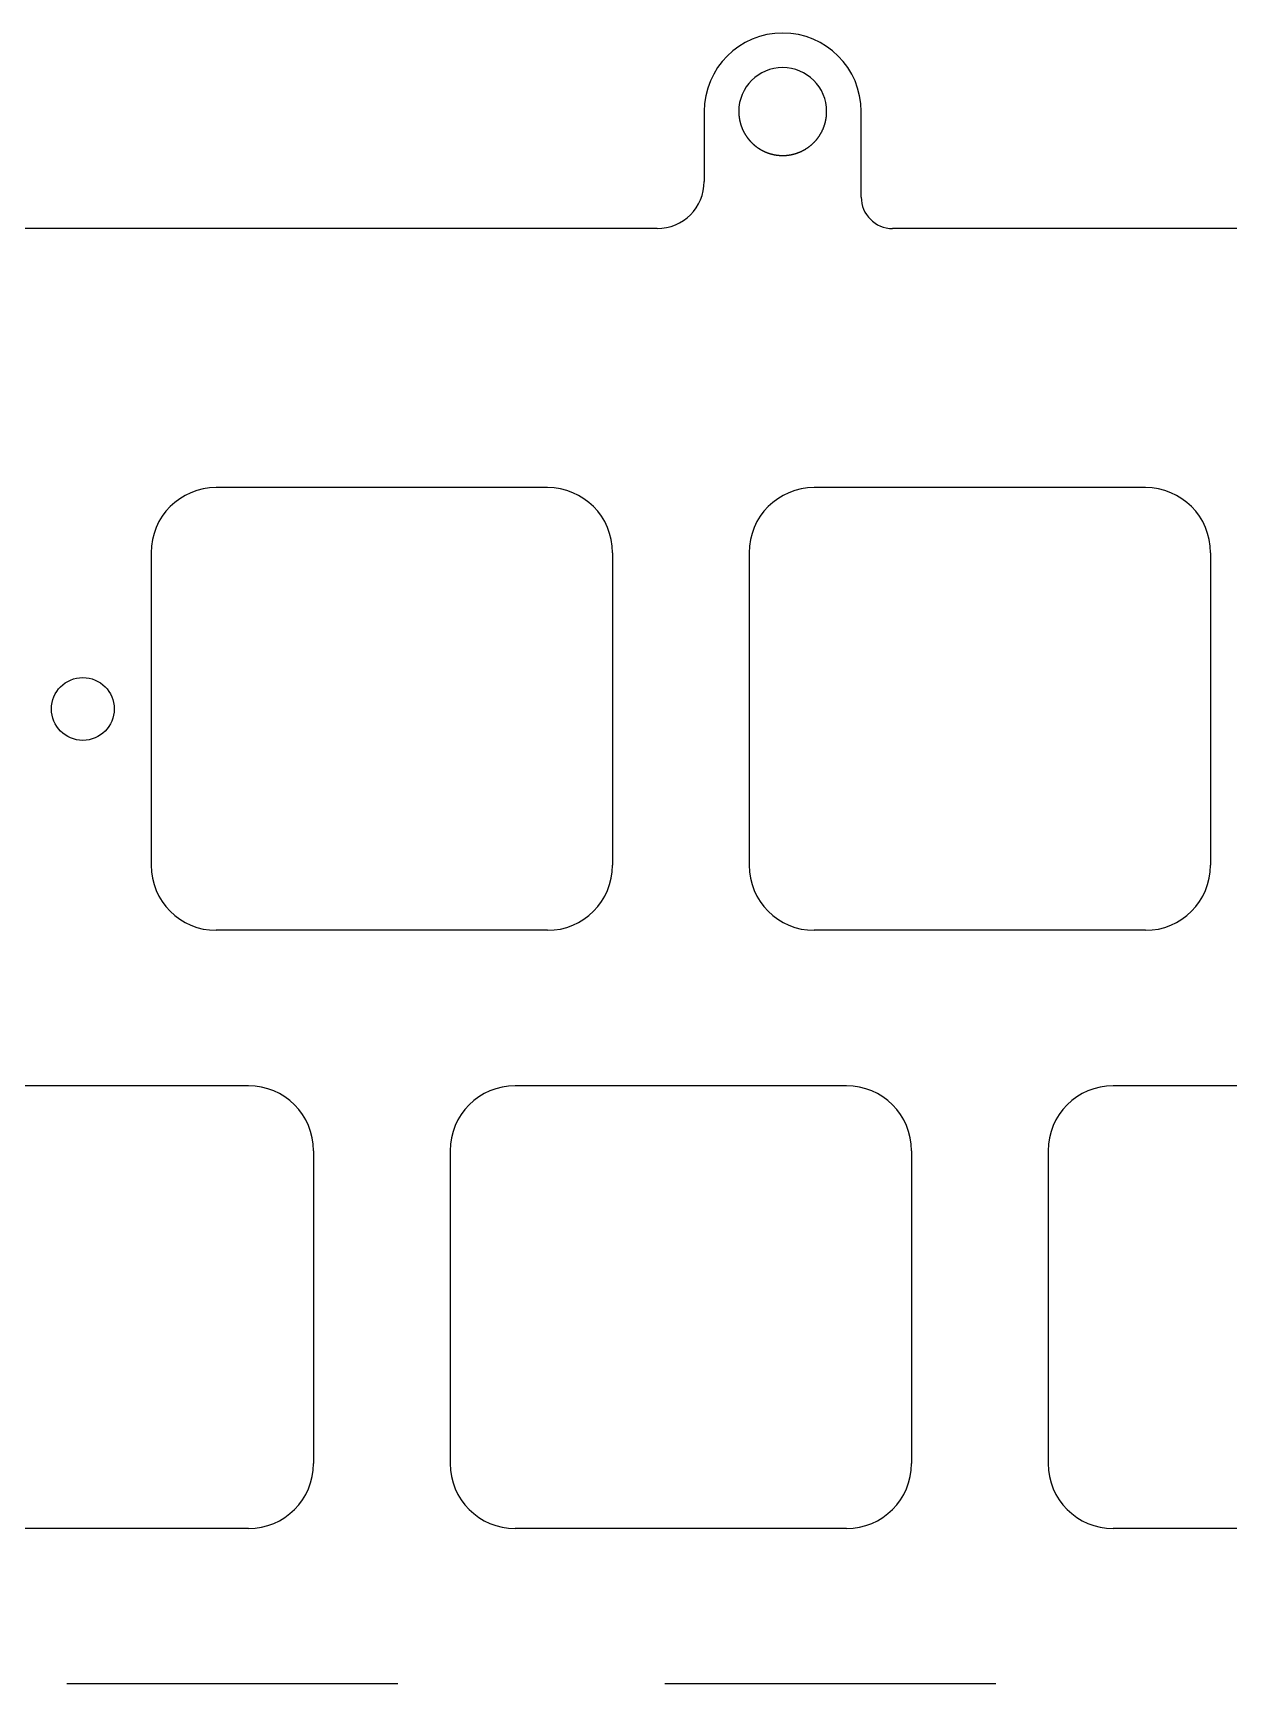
# Model space of a CAD drawing. Header units: millimetres. Extents: x -10 to 277, y -93 to 22.
# Drawn here: x 27 to 65.1, y -31 to 21.5 of the extents above; entities that cross this region are included whole.
import ezdxf

# ---------------------------------------------------------------- set-up
doc = ezdxf.new("R2010")
doc.units = ezdxf.units.MM
doc.layers.add('Edge.Cuts', color=53, linetype='CONTINUOUS', true_color=0xc8a339)

msp = doc.modelspace()

# ---------------------------------------------------------------- linework, layer by layer
at = {"layer": 'Edge.Cuts', "linetype": 'CONTINUOUS'}
for p, q in [((48.3705, 19.025023), (48.3705, 16.8)), ((49.4705, 19.025023), (49.47051, 19.019647)), ((49.47051, 19.019647), (49.47054, 19.01425)), ((49.47054, 19.01425), (49.470591, 19.008887)), ((49.470591, 19.008887), (49.470661, 19.003504)), ((49.470661, 19.003504), (49.470752, 18.998153)), ((49.470752, 18.998153), (49.470863, 18.992783)), ((49.470863, 18.992783), (49.470993, 18.987445)), ((49.470993, 18.987445), (49.471145, 18.982086)), ((49.471145, 18.982086), (49.471315, 18.976759)), ((49.471315, 18.976759), (49.471506, 18.971413)), ((49.471506, 18.971413), (49.471717, 18.966096)), ((49.471717, 18.966096), (49.471948, 18.960761)), ((49.471948, 18.960761), (49.472198, 18.955454)), ((49.472198, 18.955454), (49.47247, 18.950129)), ((49.47247, 18.950129), (49.47276, 18.944832)), ((49.47276, 18.944832), (49.473071, 18.939518)), ((49.473071, 18.939518), (49.473401, 18.93423)), ((49.473401, 18.93423), (49.473752, 18.928925)), ((49.473752, 18.928925), (49.474122, 18.923646)), ((52.266817, 18.922807), (52.267539, 18.933305)), ((52.267539, 18.933305), (52.268182, 18.943818)), ((52.268182, 18.943818), (52.268747, 18.954348)), ((52.268747, 18.954348), (52.269233, 18.964895)), ((52.269233, 18.964895), (52.26964, 18.97546)), ((52.26964, 18.97546), (52.269969, 18.986044)), ((52.269969, 18.986044), (52.270219, 18.996647)), ((52.270219, 18.996647), (52.27039, 19.007272)), ((52.27039, 19.007272), (52.270482, 19.017919)), ((52.270482, 19.017919), (52.2705, 19.025023)), ((53.3705, 16.3), (53.3705, 19.025023)), ((49.474122, 18.923646), (49.474513, 18.91835)), ((49.474513, 18.91835), (49.474922, 18.913079)), ((49.474922, 18.913079), (49.475353, 18.907792)), ((49.475353, 18.907792), (49.475802, 18.902529)), ((49.475802, 18.902529), (49.476273, 18.89725)), ((49.476273, 18.89725), (49.476762, 18.891994)), ((49.476762, 18.891994), (49.477272, 18.886723)), ((49.477272, 18.886723), (49.477801, 18.881475)), ((49.477801, 18.881475), (49.478351, 18.876212)), ((49.478351, 18.876212), (49.478919, 18.87097)), ((49.478919, 18.87097), (49.47951, 18.865714)), ((49.47951, 18.865714), (49.480117, 18.86048)), ((49.480117, 18.86048), (49.480747, 18.85523)), ((49.480747, 18.85523), (49.481395, 18.850002)), ((49.481395, 18.850002), (49.482065, 18.844759)), ((49.482065, 18.844759), (49.482752, 18.839537)), ((49.482752, 18.839537), (49.483462, 18.8343)), ((49.483462, 18.8343), (49.484189, 18.829084)), ((49.484189, 18.829084), (49.484939, 18.823854)), ((49.484939, 18.823854), (49.485706, 18.818643)), ((49.485706, 18.818643), (49.486495, 18.813418)), ((49.486495, 18.813418), (49.487302, 18.808212)), ((49.487302, 18.808212), (49.488131, 18.802993)), ((49.488131, 18.802993), (49.488978, 18.797793)), ((49.488978, 18.797793), (49.489848, 18.792579)), ((49.489848, 18.792579), (49.490734, 18.787383)), ((49.490734, 18.787383), (49.491644, 18.782174)), ((49.491644, 18.782174), (49.49257, 18.776983)), ((49.49257, 18.776983), (49.49352, 18.771779)), ((49.49352, 18.771779), (49.494486, 18.766592)), ((49.494486, 18.766592), (49.495476, 18.761393)), ((49.495476, 18.761393), (49.496483, 18.75621)), ((49.496483, 18.75621), (49.497512, 18.751016)), ((49.497512, 18.751016), (49.498559, 18.745837)), ((49.498559, 18.745837), (49.499629, 18.740646)), ((49.499629, 18.740646), (49.500716, 18.735471)), ((49.500716, 18.735471), (49.501827, 18.730285)), ((49.501827, 18.730285), (49.502954, 18.725113)), ((49.502954, 18.725113), (49.504105, 18.719931)), ((49.504105, 18.719931), (49.505272, 18.714763)), ((49.505272, 18.714763), (49.506463, 18.709584)), ((49.506463, 18.709584), (49.507672, 18.704419)), ((49.507672, 18.704419), (49.508903, 18.699244)), ((49.508903, 18.699244), (49.510152, 18.694082)), ((49.510152, 18.694082), (49.511424, 18.68891)), ((49.511424, 18.68891), (49.512714, 18.683751)), ((49.512714, 18.683751), (49.514026, 18.678582)), ((49.514026, 18.678582), (49.515357, 18.673427)), ((49.515357, 18.673427), (49.51671, 18.66826)), ((49.51671, 18.66826), (49.518081, 18.663107)), ((49.518081, 18.663107), (49.519476, 18.657944)), ((49.519476, 18.657944), (49.520887, 18.652793)), ((49.520887, 18.652793), (49.522323, 18.647633)), ((49.522323, 18.647633), (49.523776, 18.642484)), ((49.523776, 18.642484), (49.525252, 18.637326)), ((49.525252, 18.637326), (49.5265, 18.633023)), ((49.5265, 18.633023), (49.527993, 18.627938)), ((49.527993, 18.627938), (49.529511, 18.622844)), ((49.529511, 18.622844), (49.531043, 18.617769)), ((49.531043, 18.617769), (49.5326, 18.612685)), ((49.5326, 18.612685), (49.534171, 18.607621)), ((49.534171, 18.607621), (49.535766, 18.602548)), ((49.535766, 18.602548), (49.537376, 18.597495)), ((49.537376, 18.597495), (49.539009, 18.592433)), ((49.539009, 18.592433), (49.540657, 18.587392)), ((49.540657, 18.587392), (49.542329, 18.582343)), ((49.542329, 18.582343), (49.544016, 18.577314)), ((49.544016, 18.577314), (49.545726, 18.572277)), ((49.545726, 18.572277), (49.547451, 18.567261)), ((49.547451, 18.567261), (49.549199, 18.562238)), ((49.549199, 18.562238), (49.550961, 18.557235)), ((49.550961, 18.557235), (49.552748, 18.552225)), ((49.552748, 18.552225), (49.554548, 18.547236)), ((49.554548, 18.547236), (49.556372, 18.542241)), ((49.556372, 18.542241), (49.558209, 18.537266)), ((49.558209, 18.537266), (49.560071, 18.532285)), ((49.560071, 18.532285), (49.561946, 18.527324)), ((49.561946, 18.527324), (49.563845, 18.522358)), ((49.563845, 18.522358), (49.565757, 18.517413)), ((49.565757, 18.517413), (49.567693, 18.512462)), ((49.567693, 18.512462), (49.569643, 18.507532)), ((49.569643, 18.507532), (49.571616, 18.502597)), ((49.571616, 18.502597), (49.573603, 18.497683)), ((49.573603, 18.497683), (49.575613, 18.492764)), ((49.575613, 18.492764), (49.577636, 18.487865)), ((49.577636, 18.487865), (49.579683, 18.482963)), ((49.579683, 18.482963), (49.581743, 18.478081)), ((49.581743, 18.478081), (49.583827, 18.473195)), ((49.583827, 18.473195), (49.585923, 18.468329)), ((49.585923, 18.468329), (49.588043, 18.46346)), ((49.588043, 18.46346), (49.590176, 18.458612)), ((49.590176, 18.458612), (49.592333, 18.45376)), ((49.592333, 18.45376), (49.594502, 18.448929)), ((49.594502, 18.448929), (49.596695, 18.444095)), ((49.596695, 18.444095), (49.5989, 18.439281)), ((49.5989, 18.439281), (49.601129, 18.434465)), ((49.601129, 18.434465), (49.603371, 18.429669)), ((49.603371, 18.429669), (49.605635, 18.42487)), ((49.605635, 18.42487), (49.607913, 18.420092)), ((49.607913, 18.420092), (49.610214, 18.415312)), ((49.610214, 18.415312), (49.612527, 18.410552)), ((49.612527, 18.410552), (49.614863, 18.405791)), ((49.614863, 18.405791), (49.617212, 18.401049)), ((52.123448, 18.400367), (52.128117, 18.409824)), ((52.128117, 18.409824), (52.132715, 18.419316)), ((52.132715, 18.419316), (52.137242, 18.428845)), ((52.137242, 18.428845), (52.141697, 18.438408)), ((52.141697, 18.438408), (52.146081, 18.448006)), ((52.146081, 18.448006), (52.150392, 18.457639)), ((52.150392, 18.457639), (52.154632, 18.467305)), ((52.154632, 18.467305), (52.158799, 18.477004)), ((52.158799, 18.477004), (52.162894, 18.486736)), ((52.162894, 18.486736), (52.166915, 18.4965)), ((52.166915, 18.4965), (52.170864, 18.506295)), ((52.170864, 18.506295), (52.174739, 18.516121)), ((52.174739, 18.516121), (52.17854, 18.525976)), ((52.17854, 18.525976), (52.182268, 18.535861)), ((52.182268, 18.535861), (52.185921, 18.545775)), ((52.185921, 18.545775), (52.189499, 18.555716)), ((52.189499, 18.555716), (52.193002, 18.565684)), ((52.193002, 18.565684), (52.19643, 18.575677)), ((52.19643, 18.575677), (52.199783, 18.585696)), ((52.199783, 18.585696), (52.20306, 18.595739)), ((52.20306, 18.595739), (52.20626, 18.605804)), ((52.20626, 18.605804), (52.209384, 18.615891)), ((52.209384, 18.615891), (52.212431, 18.625999)), ((52.212431, 18.625999), (52.2145, 18.633023)), ((52.2145, 18.633023), (52.217451, 18.643284)), ((52.217451, 18.643284), (52.220321, 18.65355)), ((52.220321, 18.65355), (52.223109, 18.663819)), ((52.223109, 18.663819), (52.225816, 18.674092)), ((52.225816, 18.674092), (52.228442, 18.68437)), ((52.228442, 18.68437), (52.230987, 18.694653)), ((52.230987, 18.694653), (52.233451, 18.704941)), ((52.233451, 18.704941), (52.235835, 18.715235)), ((52.235835, 18.715235), (52.238138, 18.725534)), ((52.238138, 18.725534), (52.240361, 18.73584)), ((52.240361, 18.73584), (52.242505, 18.746152)), ((52.242505, 18.746152), (52.244568, 18.75647)), ((52.244568, 18.75647), (52.246552, 18.766796)), ((52.246552, 18.766796), (52.248456, 18.777129)), ((52.248456, 18.777129), (52.25028, 18.78747)), ((52.25028, 18.78747), (52.252026, 18.797819)), ((52.252026, 18.797819), (52.253692, 18.808177)), ((52.253692, 18.808177), (52.255279, 18.818543)), ((52.255279, 18.818543), (52.256787, 18.828919)), ((52.256787, 18.828919), (52.258216, 18.839305)), ((52.258216, 18.839305), (52.259567, 18.849701)), ((52.259567, 18.849701), (52.260838, 18.860108)), ((52.260838, 18.860108), (52.262031, 18.870527)), ((52.262031, 18.870527), (52.263146, 18.880957)), ((52.263146, 18.880957), (52.264181, 18.891399)), ((52.264181, 18.891399), (52.265139, 18.901855)), ((52.265139, 18.901855), (52.266017, 18.912324)), ((52.266017, 18.912324), (52.266817, 18.922807)), ((49.617212, 18.401049), (49.619584, 18.396306)), ((49.619584, 18.396306), (49.621969, 18.391583)), ((49.621969, 18.391583), (49.624376, 18.386859)), ((49.624376, 18.386859), (49.626796, 18.382155)), ((49.626796, 18.382155), (49.62924, 18.37745)), ((49.62924, 18.37745), (49.631695, 18.372765)), ((49.631695, 18.372765), (49.634173, 18.368078)), ((49.634173, 18.368078), (49.636664, 18.363412)), ((49.636664, 18.363412), (49.639178, 18.358746)), ((49.639178, 18.358746), (49.641704, 18.354099)), ((49.641704, 18.354099), (49.644253, 18.349452)), ((49.644253, 18.349452), (49.646813, 18.344825)), ((49.646813, 18.344825), (49.649398, 18.340197)), ((49.649398, 18.340197), (49.651993, 18.335589)), ((49.651993, 18.335589), (49.654612, 18.330982)), ((49.654612, 18.330982), (49.657243, 18.326394)), ((49.657243, 18.326394), (49.659897, 18.321806)), ((49.659897, 18.321806), (49.662563, 18.317238)), ((49.662563, 18.317238), (49.665252, 18.31267)), ((49.665252, 18.31267), (49.667952, 18.308122)), ((49.667952, 18.308122), (49.670676, 18.303575)), ((49.670676, 18.303575), (49.673411, 18.299046)), ((49.673411, 18.299046), (49.67617, 18.294519)), ((49.67617, 18.294519), (49.67894, 18.290011)), ((49.67894, 18.290011), (49.681733, 18.285505)), ((49.681733, 18.285505), (49.684537, 18.281017)), ((49.684537, 18.281017), (49.687365, 18.276531)), ((49.687365, 18.276531), (49.690204, 18.272063)), ((49.690204, 18.272063), (49.693066, 18.267598)), ((49.693066, 18.267598), (49.69594, 18.263151)), ((49.69594, 18.263151), (49.698836, 18.258706)), ((49.698836, 18.258706), (49.701744, 18.25428)), ((49.701744, 18.25428), (49.704675, 18.249856)), ((49.704675, 18.249856), (49.707618, 18.24545)), ((49.707618, 18.24545), (49.710583, 18.241047)), ((49.710583, 18.241047), (49.71356, 18.236662)), ((49.71356, 18.236662), (49.71656, 18.23228)), ((49.71656, 18.23228), (49.719572, 18.227916)), ((49.719572, 18.227916), (49.722606, 18.223554)), ((49.722606, 18.223554), (49.725651, 18.219211)), ((49.725651, 18.219211), (49.72872, 18.214871)), ((49.72872, 18.214871), (49.7318, 18.210549)), ((49.7318, 18.210549), (49.734902, 18.20623)), ((49.734902, 18.20623), (49.738017, 18.201929)), ((49.738017, 18.201929), (49.741154, 18.19763)), ((49.741154, 18.19763), (49.744302, 18.193351)), ((49.744302, 18.193351), (49.747473, 18.189074)), ((49.747473, 18.189074), (49.7505, 18.185023)), ((49.7505, 18.185023), (49.753627, 18.18087)), ((49.753627, 18.18087), (49.756777, 18.17672)), ((49.756777, 18.17672), (49.759944, 18.172582)), ((49.759944, 18.172582), (49.763133, 18.168447)), ((49.763133, 18.168447), (49.766338, 18.164323)), ((49.766338, 18.164323), (49.769566, 18.160204)), ((49.769566, 18.160204), (49.77281, 18.156097)), ((49.77281, 18.156097), (49.776075, 18.151994)), ((49.776075, 18.151994), (49.779357, 18.147904)), ((49.779357, 18.147904), (49.78266, 18.143818)), ((49.78266, 18.143818), (49.785979, 18.139745)), ((49.785979, 18.139745), (49.78932, 18.135678)), ((49.78932, 18.135678), (49.792675, 18.131623)), ((49.792675, 18.131623), (49.796052, 18.127574)), ((49.796052, 18.127574), (49.799443, 18.123539)), ((49.799443, 18.123539), (49.802856, 18.11951)), ((49.802856, 18.11951), (49.806283, 18.115495)), ((49.806283, 18.115495), (49.809732, 18.111486)), ((49.809732, 18.111486), (49.813194, 18.107492)), ((49.813194, 18.107492), (49.816677, 18.103503)), ((49.816677, 18.103503), (49.820174, 18.09953)), ((49.820174, 18.09953), (49.823692, 18.095564)), ((49.823692, 18.095564), (49.827222, 18.091613)), ((49.827222, 18.091613), (49.830774, 18.087669)), ((49.830774, 18.087669), (49.834338, 18.083741)), ((49.834338, 18.083741), (49.837923, 18.079819)), ((49.837923, 18.079819), (49.84152, 18.075915)), ((49.84152, 18.075915), (49.845138, 18.072017)), ((49.845138, 18.072017), (49.848767, 18.068136)), ((49.848767, 18.068136), (49.852417, 18.064263)), ((49.852417, 18.064263), (49.856078, 18.060406)), ((49.856078, 18.060406), (49.85976, 18.056558)), ((49.85976, 18.056558), (49.863453, 18.052727)), ((49.863453, 18.052727), (49.867166, 18.048904)), ((49.867166, 18.048904), (49.870889, 18.045098)), ((49.870889, 18.045098), (49.874633, 18.041301)), ((49.874633, 18.041301), (49.878387, 18.037522)), ((49.878387, 18.037522), (49.882161, 18.033751)), ((49.882161, 18.033751), (49.885945, 18.029999)), ((49.885945, 18.029999), (49.889748, 18.026256)), ((49.889748, 18.026256), (49.893562, 18.022531)), ((49.893562, 18.022531), (49.897395, 18.018814)), ((49.897395, 18.018814), (49.901237, 18.015117)), ((49.901237, 18.015117), (49.905098, 18.011429)), ((49.905098, 18.011429), (49.908969, 18.00776)), ((49.908969, 18.00776), (49.912859, 18.004101)), ((49.912859, 18.004101), (49.916757, 18.000461)), ((49.916757, 18.000461), (49.920675, 17.99683)), ((49.920675, 17.99683), (49.924601, 17.993219)), ((49.924601, 17.993219), (49.928546, 17.989618)), ((49.928546, 17.989618), (49.932499, 17.986036)), ((49.932499, 17.986036), (49.936471, 17.982465)), ((49.936471, 17.982465), (49.940451, 17.978914)), ((49.940451, 17.978914), (49.944449, 17.975372)), ((49.944449, 17.975372), (49.948455, 17.971852)), ((49.948455, 17.971852), (49.952479, 17.968341)), ((49.952479, 17.968341), (49.956511, 17.964851)), ((49.956511, 17.964851), (49.96056, 17.961371)), ((49.96056, 17.961371), (49.964617, 17.957912)), ((49.964617, 17.957912), (49.968692, 17.954464)), ((49.968692, 17.954464), (49.972773, 17.951037)), ((49.972773, 17.951037), (49.976873, 17.94762)), ((49.976873, 17.94762), (49.980979, 17.944224)), ((49.980979, 17.944224), (49.985103, 17.94084)), ((49.985103, 17.94084), (49.989233, 17.937476)), ((49.989233, 17.937476), (49.99338, 17.934124)), ((49.99338, 17.934124), (49.997534, 17.930793)), ((49.997534, 17.930793), (50.001705, 17.927474)), ((50.001705, 17.927474), (50.005882, 17.924176)), ((50.005882, 17.924176), (50.010076, 17.920889)), ((50.010076, 17.920889), (50.014275, 17.917624)), ((50.014275, 17.917624), (50.018492, 17.914371)), ((50.018492, 17.914371), (50.022714, 17.911139)), ((50.022714, 17.911139), (50.026953, 17.907919)), ((50.026953, 17.907919), (50.031197, 17.904721)), ((50.031197, 17.904721), (50.035458, 17.901535)), ((50.035458, 17.901535), (50.039724, 17.89837)), ((50.039724, 17.89837), (50.044007, 17.895218)), ((50.044007, 17.895218), (50.048293, 17.892088)), ((50.048293, 17.892088), (50.052597, 17.88897)), ((50.052597, 17.88897), (50.056905, 17.885874)), ((50.056905, 17.885874), (50.06123, 17.882791)), ((50.06123, 17.882791), (50.065558, 17.879729)), ((50.065558, 17.879729), (50.069904, 17.876681)), ((50.069904, 17.876681), (50.074252, 17.873654)), ((51.663976, 17.871738), (51.672657, 17.877773)), ((51.672657, 17.877773), (51.681297, 17.883877)), ((51.681297, 17.883877), (51.689897, 17.89005)), ((51.689897, 17.89005), (51.698455, 17.896292)), ((51.698455, 17.896292), (51.706971, 17.902601)), ((51.706971, 17.902601), (51.715444, 17.908978)), ((51.715444, 17.908978), (51.723873, 17.915421)), ((51.723873, 17.915421), (51.732257, 17.921931)), ((51.732257, 17.921931), (51.740597, 17.928507)), ((51.740597, 17.928507), (51.74889, 17.935148)), ((51.74889, 17.935148), (51.757136, 17.941854)), ((51.757136, 17.941854), (51.765335, 17.948624)), ((51.765335, 17.948624), (51.773485, 17.955458)), ((51.773485, 17.955458), (51.781587, 17.962354)), ((51.781587, 17.962354), (51.789638, 17.969313)), ((51.789638, 17.969313), (51.797638, 17.976333)), ((51.797638, 17.976333), (51.805586, 17.983413)), ((51.805586, 17.983413), (51.813482, 17.990554)), ((51.813482, 17.990554), (51.821325, 17.997754)), ((51.821325, 17.997754), (51.829112, 18.005012)), ((51.829112, 18.005012), (51.836845, 18.012328)), ((51.836845, 18.012328), (51.844521, 18.0197)), ((51.844521, 18.0197), (51.85214, 18.027128)), ((51.85214, 18.027128), (51.859701, 18.03461)), ((51.859701, 18.03461), (51.867202, 18.042146)), ((51.867202, 18.042146), (51.874644, 18.049735)), ((51.874644, 18.049735), (51.882024, 18.057375)), ((51.882024, 18.057375), (51.889342, 18.065066)), ((51.889342, 18.065066), (51.896597, 18.072806)), ((51.896597, 18.072806), (51.903788, 18.080595)), ((51.903788, 18.080595), (51.910914, 18.08843)), ((51.910914, 18.08843), (51.917973, 18.096311)), ((51.917973, 18.096311), (51.924965, 18.104237)), ((51.924965, 18.104237), (51.931889, 18.112205)), ((51.931889, 18.112205), (51.938743, 18.120216)), ((51.938743, 18.120216), (51.945527, 18.128266)), ((51.945527, 18.128266), (51.952239, 18.136356)), ((51.952239, 18.136356), (51.958879, 18.144483)), ((51.958879, 18.144483), (51.965445, 18.152646)), ((51.965445, 18.152646), (51.971936, 18.160843)), ((51.971936, 18.160843), (51.978352, 18.169073)), ((51.978352, 18.169073), (51.984691, 18.177335)), ((51.984691, 18.177335), (51.9905, 18.185023)), ((51.9905, 18.185023), (51.99683, 18.19353)), ((51.99683, 18.19353), (52.003092, 18.202078)), ((52.003092, 18.202078), (52.009286, 18.210669)), ((52.009286, 18.210669), (52.015411, 18.2193)), ((52.015411, 18.2193), (52.021468, 18.227973)), ((52.021468, 18.227973), (52.027457, 18.236687)), ((52.027457, 18.236687), (52.033377, 18.245443)), ((52.033377, 18.245443), (52.039228, 18.254239)), ((52.039228, 18.254239), (52.045011, 18.263075)), ((52.045011, 18.263075), (52.050725, 18.271953)), ((52.050725, 18.271953), (52.056371, 18.28087)), ((52.056371, 18.28087), (52.061947, 18.289828)), ((52.061947, 18.289828), (52.067455, 18.298826)), ((52.067455, 18.298826), (52.072893, 18.307863)), ((52.072893, 18.307863), (52.078262, 18.31694)), ((52.078262, 18.31694), (52.083562, 18.326057)), ((52.083562, 18.326057), (52.088793, 18.335212)), ((52.088793, 18.335212), (52.093953, 18.344406)), ((52.093953, 18.344406), (52.099045, 18.353638)), ((52.099045, 18.353638), (52.104066, 18.362909)), ((52.104066, 18.362909), (52.109017, 18.372218)), ((52.109017, 18.372218), (52.113898, 18.381564)), ((52.113898, 18.381564), (52.118708, 18.390947)), ((52.118708, 18.390947), (52.123448, 18.400367)), ((50.074252, 17.873654), (50.078618, 17.87064)), ((50.078618, 17.87064), (50.082986, 17.867648)), ((50.082986, 17.867648), (50.087372, 17.86467)), ((50.087372, 17.86467), (50.09176, 17.861713)), ((50.09176, 17.861713), (50.096165, 17.858769)), ((50.096165, 17.858769), (50.100572, 17.855848)), ((50.100572, 17.855848), (50.104996, 17.85294)), ((50.104996, 17.85294), (50.109423, 17.850054)), ((50.109423, 17.850054), (50.113866, 17.847182)), ((50.113866, 17.847182), (50.118311, 17.844331)), ((50.118311, 17.844331), (50.122773, 17.841495)), ((50.122773, 17.841495), (50.127237, 17.83868)), ((50.127237, 17.83868), (50.131716, 17.83588)), ((50.131716, 17.83588), (50.136199, 17.833101)), ((50.136199, 17.833101), (50.140696, 17.830336)), ((50.140696, 17.830336), (50.145196, 17.827594)), ((50.145196, 17.827594), (50.149712, 17.824866)), ((50.149712, 17.824866), (50.154229, 17.822159)), ((50.154229, 17.822159), (50.158762, 17.819467)), ((50.158762, 17.819467), (50.163297, 17.816797)), ((50.163297, 17.816797), (50.167847, 17.814141)), ((50.167847, 17.814141), (50.172399, 17.811508)), ((50.172399, 17.811508), (50.176966, 17.808889)), ((50.176966, 17.808889), (50.181535, 17.806292)), ((50.181535, 17.806292), (50.186119, 17.803709)), ((50.186119, 17.803709), (50.190704, 17.801149)), ((50.190704, 17.801149), (50.195305, 17.798603)), ((50.195305, 17.798603), (50.199907, 17.79608)), ((50.199907, 17.79608), (50.204523, 17.793571)), ((50.204523, 17.793571), (50.211676, 17.789729)), ((50.211676, 17.789729), (50.21632, 17.787264)), ((50.21632, 17.787264), (50.220977, 17.784814)), ((50.220977, 17.784814), (50.225646, 17.78238)), ((50.225646, 17.78238), (50.230328, 17.779963)), ((50.230328, 17.779963), (50.235021, 17.777562)), ((50.235021, 17.777562), (50.239727, 17.775177)), ((50.239727, 17.775177), (50.244443, 17.77281)), ((50.244443, 17.77281), (50.249172, 17.770458)), ((50.249172, 17.770458), (50.253911, 17.768124)), ((50.253911, 17.768124), (50.258663, 17.765806)), ((50.258663, 17.765806), (50.263424, 17.763505)), ((50.263424, 17.763505), (50.268197, 17.761221)), ((50.268197, 17.761221), (50.272979, 17.758955)), ((50.272979, 17.758955), (50.277774, 17.756705)), ((50.277774, 17.756705), (50.282576, 17.754474)), ((50.282576, 17.754474), (50.287391, 17.752258)), ((50.287391, 17.752258), (50.292214, 17.750062)), ((50.292214, 17.750062), (50.297048, 17.747882)), ((50.297048, 17.747882), (50.30189, 17.74572)), ((50.30189, 17.74572), (50.306744, 17.743575)), ((50.306744, 17.743575), (50.311604, 17.74145)), ((50.311604, 17.74145), (50.316476, 17.73934)), ((50.316476, 17.73934), (50.321354, 17.737251)), ((50.321354, 17.737251), (50.326243, 17.735178)), ((50.326243, 17.735178), (50.331138, 17.733124)), ((50.331138, 17.733124), (50.336045, 17.731087)), ((50.336045, 17.731087), (50.340956, 17.72907)), ((50.340956, 17.72907), (50.345879, 17.72707)), ((50.345879, 17.72707), (50.350806, 17.72509)), ((50.350806, 17.72509), (50.355744, 17.723127)), ((50.355744, 17.723127), (50.360687, 17.721183)), ((50.360687, 17.721183), (50.36564, 17.719258)), ((50.36564, 17.719258), (50.370597, 17.717352)), ((50.370597, 17.717352), (50.375564, 17.715463)), ((50.375564, 17.715463), (50.380534, 17.713595)), ((50.380534, 17.713595), (50.385515, 17.711744)), ((50.385515, 17.711744), (50.390499, 17.709914)), ((50.390499, 17.709914), (50.395493, 17.708101)), ((50.395493, 17.708101), (50.400489, 17.706309)), ((50.400489, 17.706309), (50.405495, 17.704534)), ((50.405495, 17.704534), (50.410503, 17.70278)), ((50.410503, 17.70278), (50.41552, 17.701044)), ((50.41552, 17.701044), (50.420539, 17.699329)), ((50.420539, 17.699329), (50.425568, 17.697631)), ((50.425568, 17.697631), (50.430598, 17.695954)), ((50.430598, 17.695954), (50.435637, 17.694295)), ((50.435637, 17.694295), (50.440676, 17.692658)), ((50.440676, 17.692658), (50.445725, 17.691038)), ((50.445725, 17.691038), (50.450774, 17.689439)), ((50.450774, 17.689439), (50.455831, 17.687858)), ((50.455831, 17.687858), (50.460889, 17.686299)), ((50.460889, 17.686299), (50.465955, 17.684758)), ((50.465955, 17.684758), (50.471021, 17.683237)), ((50.471021, 17.683237), (50.476095, 17.681736)), ((50.476095, 17.681736), (50.481168, 17.680255)), ((50.481168, 17.680255), (50.486249, 17.678793)), ((50.486249, 17.678793), (50.491329, 17.677352)), ((50.491329, 17.677352), (50.496417, 17.67593)), ((50.496417, 17.67593), (50.501504, 17.674529)), ((50.501504, 17.674529), (50.506598, 17.673146)), ((50.506598, 17.673146), (50.51169, 17.671785)), ((50.51169, 17.671785), (50.51679, 17.670442)), ((50.51679, 17.670442), (50.525884, 17.6681)), ((50.525884, 17.6681), (50.536077, 17.665553)), ((50.536077, 17.665553), (50.546303, 17.663079)), ((50.546303, 17.663079), (50.556561, 17.660681)), ((50.556561, 17.660681), (50.566849, 17.658358)), ((50.566849, 17.658358), (50.577165, 17.65611)), ((50.577165, 17.65611), (50.587509, 17.653938)), ((50.587509, 17.653938), (50.597878, 17.651842)), ((50.597878, 17.651842), (50.603072, 17.650823)), ((50.603072, 17.650823), (50.608272, 17.649824)), ((50.608272, 17.649824), (50.613477, 17.648843)), ((50.613477, 17.648843), (50.618688, 17.647882)), ((50.618688, 17.647882), (50.623904, 17.64694)), ((50.623904, 17.64694), (50.629126, 17.646018)), ((50.629126, 17.646018), (50.634352, 17.645115)), ((50.634352, 17.645115), (50.639583, 17.644232)), ((50.639583, 17.644232), (50.644819, 17.643368)), ((50.644819, 17.643368), (50.650059, 17.642523)), ((50.650059, 17.642523), (50.655303, 17.641698)), ((50.655303, 17.641698), (50.660551, 17.640893)), ((50.660551, 17.640893), (50.665803, 17.640108)), ((50.665803, 17.640108), (50.671059, 17.639342)), ((50.671059, 17.639342), (50.676318, 17.638596)), ((50.676318, 17.638596), (50.68158, 17.637869)), ((50.68158, 17.637869), (50.686845, 17.637163)), ((50.686845, 17.637163), (50.692114, 17.636476)), ((50.692114, 17.636476), (50.697384, 17.635809)), ((50.697384, 17.635809), (50.702658, 17.635162)), ((50.702658, 17.635162), (50.707933, 17.634535)), ((50.707933, 17.634535), (50.713212, 17.633927)), ((50.713212, 17.633927), (50.718491, 17.63334)), ((50.718491, 17.63334), (50.723773, 17.632773)), ((50.723773, 17.632773), (50.729055, 17.632225)), ((50.729055, 17.632225), (50.73434, 17.631697)), ((50.73434, 17.631697), (50.739625, 17.63119)), ((50.739625, 17.63119), (50.744913, 17.630702)), ((50.744913, 17.630702), (50.750199, 17.630235)), ((50.750199, 17.630235), (50.755488, 17.629787)), ((50.755488, 17.629787), (50.760776, 17.62936)), ((50.760776, 17.62936), (50.766066, 17.628953)), ((50.766066, 17.628953), (50.771353, 17.628565)), ((50.771353, 17.628565), (50.776643, 17.628198)), ((50.776643, 17.628198), (50.781931, 17.627851)), ((50.781931, 17.627851), (50.78722, 17.627524)), ((50.78722, 17.627524), (50.792506, 17.627217)), ((50.792506, 17.627217), (50.797794, 17.62693)), ((50.797794, 17.62693), (50.803078, 17.626663)), ((50.803078, 17.626663), (50.808364, 17.626417)), ((50.808364, 17.626417), (50.813646, 17.62619)), ((50.813646, 17.62619), (50.818929, 17.625984)), ((50.818929, 17.625984), (50.824207, 17.625797)), ((50.824207, 17.625797), (50.829486, 17.625631)), ((50.829486, 17.625631), (50.834761, 17.625485)), ((50.834761, 17.625485), (50.840036, 17.625359)), ((50.840036, 17.625359), (50.845306, 17.625253)), ((50.845306, 17.625253), (50.850576, 17.625167)), ((50.850576, 17.625167), (50.855841, 17.625101)), ((50.855841, 17.625101), (50.861106, 17.625055)), ((50.861106, 17.625055), (50.8705, 17.625023)), ((50.8705, 17.625023), (50.881005, 17.625063)), ((50.881005, 17.625063), (50.891522, 17.625183)), ((50.891522, 17.625183), (50.90205, 17.625383)), ((50.90205, 17.625383), (50.912588, 17.625663)), ((50.912588, 17.625663), (50.923135, 17.626024)), ((50.923135, 17.626024), (50.933689, 17.626464)), ((50.933689, 17.626464), (50.944249, 17.626985)), ((50.944249, 17.626985), (50.954813, 17.627586)), ((50.954813, 17.627586), (50.96538, 17.628268)), ((50.96538, 17.628268), (50.975949, 17.629029)), ((50.975949, 17.629029), (50.986518, 17.629871)), ((50.986518, 17.629871), (50.997085, 17.630793)), ((50.997085, 17.630793), (51.007649, 17.631795)), ((51.007649, 17.631795), (51.01821, 17.632877)), ((51.01821, 17.632877), (51.028764, 17.634038)), ((51.028764, 17.634038), (51.039311, 17.635279)), ((51.039311, 17.635279), (51.04985, 17.6366)), ((51.04985, 17.6366), (51.060378, 17.638)), ((51.060378, 17.638), (51.070894, 17.639479)), ((51.070894, 17.639479), (51.081397, 17.641037)), ((51.081397, 17.641037), (51.091885, 17.642674)), ((51.091885, 17.642674), (51.102357, 17.644389)), ((51.102357, 17.644389), (51.107587, 17.645276)), ((51.107587, 17.645276), (51.112812, 17.646182)), ((51.112812, 17.646182), (51.118032, 17.647108)), ((51.118032, 17.647108), (51.123247, 17.648053)), ((51.123247, 17.648053), (51.128456, 17.649018)), ((51.128456, 17.649018), (51.133661, 17.650002)), ((51.133661, 17.650002), (51.13886, 17.651005)), ((51.13886, 17.651005), (51.144053, 17.652027)), ((51.144053, 17.652027), (51.14924, 17.653069)), ((51.14924, 17.653069), (51.154421, 17.65413)), ((51.154421, 17.65413), (51.159595, 17.65521)), ((51.159595, 17.65521), (51.164764, 17.656309)), ((51.164764, 17.656309), (51.169925, 17.657427)), ((51.169925, 17.657427), (51.17508, 17.658564)), ((51.17508, 17.658564), (51.180227, 17.65972)), ((51.180227, 17.65972), (51.185367, 17.660895)), ((51.185367, 17.660895), (51.1905, 17.662088)), ((51.1905, 17.662088), (51.195626, 17.663301)), ((51.195626, 17.663301), (51.200743, 17.664532)), ((51.200743, 17.664532), (51.205852, 17.665782)), ((51.205852, 17.665782), (51.215115, 17.6681)), ((51.215115, 17.6681), (51.225295, 17.670727)), ((51.225295, 17.670727), (51.235466, 17.673433)), ((51.235466, 17.673433), (51.245625, 17.67622)), ((51.245625, 17.67622), (51.255773, 17.679085)), ((51.255773, 17.679085), (51.265906, 17.682031)), ((51.265906, 17.682031), (51.276026, 17.685055)), ((51.276026, 17.685055), (51.286129, 17.688157)), ((51.286129, 17.688157), (51.296216, 17.691338)), ((51.296216, 17.691338), (51.306285, 17.694597)), ((51.306285, 17.694597), (51.316334, 17.697934)), ((51.316334, 17.697934), (51.326363, 17.701349)), ((51.326363, 17.701349), (51.336371, 17.70484)), ((51.336371, 17.70484), (51.346355, 17.708408)), ((51.346355, 17.708408), (51.356315, 17.712052)), ((51.356315, 17.712052), (51.366249, 17.715771)), ((51.366249, 17.715771), (51.376156, 17.719566)), ((51.376156, 17.719566), (51.386035, 17.723436)), ((51.386035, 17.723436), (51.395885, 17.72738)), ((51.395885, 17.72738), (51.405704, 17.731397)), ((51.405704, 17.731397), (51.415491, 17.735488)), ((51.415491, 17.735488), (51.425244, 17.739651)), ((51.425244, 17.739651), (51.434962, 17.743886)), ((51.434962, 17.743886), (51.444644, 17.748193)), ((51.444644, 17.748193), (51.454288, 17.75257)), ((51.454288, 17.75257), (51.463893, 17.757017)), ((51.463893, 17.757017), (51.473458, 17.761534)), ((51.473458, 17.761534), (51.482981, 17.766119)), ((51.482981, 17.766119), (51.492461, 17.770772)), ((51.492461, 17.770772), (51.501896, 17.775492)), ((51.501896, 17.775492), (51.511285, 17.780279)), ((51.511285, 17.780279), (51.520626, 17.785131)), ((51.520626, 17.785131), (51.529323, 17.789729)), ((51.529323, 17.789729), (51.53854, 17.79469)), ((51.53854, 17.79469), (51.547724, 17.799724)), ((51.547724, 17.799724), (51.556877, 17.804831)), ((51.556877, 17.804831), (51.565995, 17.810011)), ((51.565995, 17.810011), (51.575081, 17.815264)), ((51.575081, 17.815264), (51.584132, 17.82059)), ((51.584132, 17.82059), (51.593149, 17.825987)), ((51.593149, 17.825987), (51.602131, 17.831457)), ((51.602131, 17.831457), (51.611077, 17.836998)), ((51.611077, 17.836998), (51.619987, 17.842611)), ((51.619987, 17.842611), (51.628861, 17.848295)), ((51.628861, 17.848295), (51.637697, 17.85405)), ((51.637697, 17.85405), (51.646495, 17.859876)), ((51.646495, 17.859876), (51.655255, 17.865772)), ((51.655255, 17.865772), (51.663976, 17.871738)), ((46.8705, 15.3), (-3.9, 15.3)), ((212.3295, 15.3), (54.3705, 15.3)), ((43.375, 7.05), (32.825, 7.05)), ((62.425, 7.05), (51.875, 7.05)), ((30.75, 4.975), (30.75, -4.975)), ((45.45, 4.975), (45.45, -4.975)), ((49.8, 4.975), (49.8, -4.975)), ((64.5, 4.975), (64.5, -4.975)), ((43.375, -7.05), (32.825, -7.05)), ((62.425, -7.05), (51.875, -7.05)), ((33.85, -12), (23.3, -12)), ((52.9, -12), (42.35, -12)), ((71.95, -12), (61.4, -12)), ((35.925, -14.075), (35.925, -24.025)), ((40.275, -14.075), (40.275, -24.025)), ((54.975, -14.075), (54.975, -24.025)), ((59.325, -14.075), (59.325, -24.025)), ((33.85, -26.1), (23.3, -26.1)), ((52.9, -26.1), (42.35, -26.1)), ((71.95, -26.1), (61.4, -26.1)), ((38.6125, -31.05), (28.0625, -31.05)), ((57.6625, -31.05), (47.1125, -31.05))]:
    msp.add_line(p, q, dxfattribs=at)
at = {"layer": 'Edge.Cuts'}
msp.add_circle((28.575, 0), 1, dxfattribs=at)
for centre, radius, start, end in [((50.8705, 19.025023), 2.5, 0, 180), ((50.8705, 19.025023), 1.4, 0, 180), ((46.870499, 16.800001), 1.500001, -89.9999618, -0.0000382), ((54.370501, 16.300001), 1.000001, -179.9999427, -90.0000573), ((32.825, 4.975), 2.075, 90, 180), ((43.375, 4.975), 2.075, 0, 90), ((51.875, 4.975), 2.075, 90, 180), ((62.425, 4.975), 2.075, 0, 90), ((32.825, -4.975), 2.075, -180, -90), ((43.375, -4.975), 2.075, -90, 0), ((51.875, -4.975), 2.075, -180, -90), ((62.425, -4.975), 2.075, -90, 0), ((33.85, -14.075), 2.075, 0, 90), ((42.35, -14.075), 2.075, 90, 180), ((52.9, -14.075), 2.075, 0, 90), ((61.4, -14.075), 2.075, 90, 180), ((33.85, -24.025), 2.075, -90, 0), ((42.35, -24.025), 2.075, -180, -90), ((52.9, -24.025), 2.075, -90, 0), ((61.4, -24.025), 2.075, -180, -90)]:
    msp.add_arc(centre, radius, start, end, dxfattribs=at)

doc.saveas('drawing.dxf')
